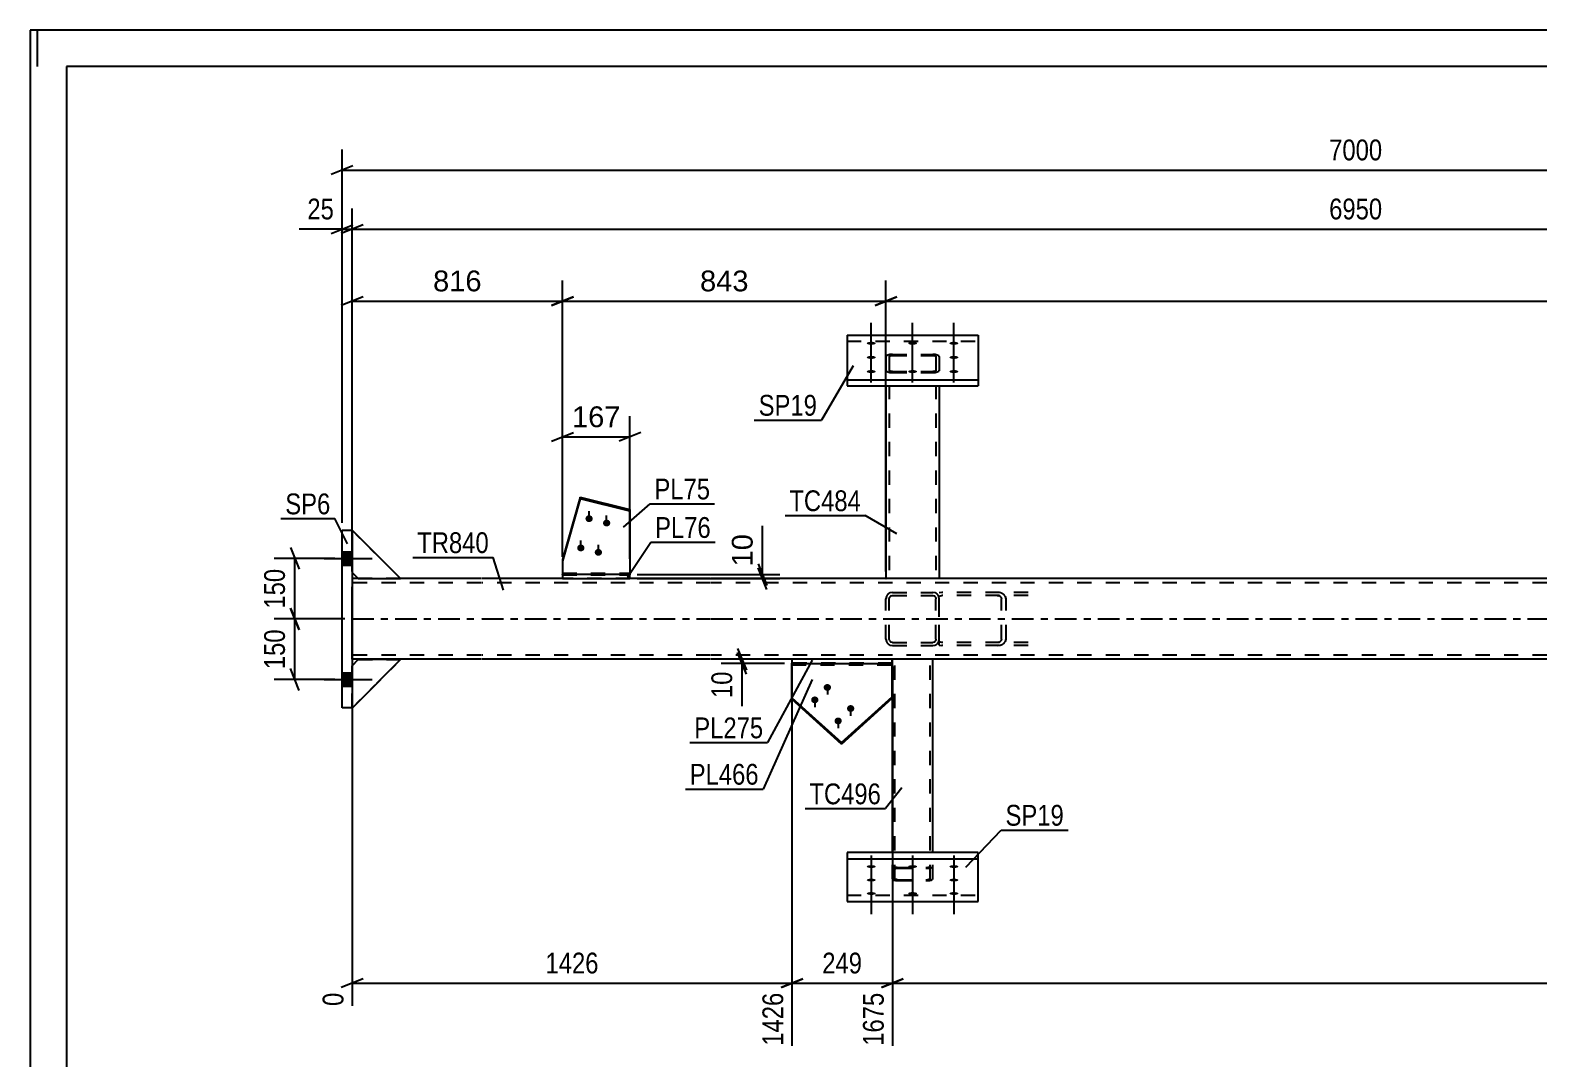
# Model space of a CAD drawing. Header units: millimetres. Extents: x 0 to 841, y 0 to 594.
# Drawn here: x 0 to 207.9, y 452.3 to 594 of the extents above; entities that cross this region are included whole.
import ezdxf

# ---------------------------------------------------------------- set-up
doc = ezdxf.new("R2010")
doc.units = ezdxf.units.MM
doc.linetypes.add('DXK_LINE_DOT2', pattern=[3.9198, 1.9599, -1.9599])
doc.linetypes.add('DXK_LINE_DOT3', pattern=[5.9187, 2.979, -0.9799, 0.9799, -0.9799])
doc.styles.add('Arial', font='ARIAL.TTF', dxfattribs={"height": 0.2})
doc.styles.add('Arial Narrow', font='ARIALN.TTF', dxfattribs={"height": 0.2})

# ---------------------------------------------------------------- blocks, each defined once
blk = doc.blocks.new('Unknown-761545992-1132')
at = {"color": 5, "linetype": 'Continuous'}
for p, q in [((841, 594), (0, 594)), ((0, 594), (0, 0)), ((1, 589), (1, 594)), ((836, 589), (5, 589)), ((5, 589), (5, 5))]:
    blk.add_line(p, q, dxfattribs=at)
blk = doc.blocks.new('Part-761545992-4734 - 4705')
at = {"color": 7, "linetype": 'DXK_LINE_DOT2'}
for p, q in [((125.6, 516.57), (125.24, 516.52)), ((125.24, 509.29), (125.24, 516.52)), ((125.24, 516.03), (125.37, 516.09)), ((125.37, 516.09), (125.6, 516.13)), ((137.48, 516.57), (125.6, 516.57)), ((137.48, 516.13), (125.6, 516.13)), ((133.69, 516.5), (133.23, 516.57)), ((133.23, 516.13), (133.46, 516.09)), ((133.79, 515.85), (133.84, 515.68)), ((133.84, 510.13), (133.84, 515.68)), ((134.45, 515.68), (134.36, 516.02)), ((134.45, 510.13), (134.45, 515.68)), ((125.37, 509.71), (125.24, 509.77)), ((125.24, 509.29), (125.6, 509.24)), ((125.6, 509.68), (125.37, 509.71)), ((137.48, 509.68), (125.6, 509.68)), ((133.46, 509.71), (133.23, 509.68)), ((133.23, 509.24), (133.69, 509.3)), ((133.84, 510.13), (133.79, 509.96)), ((134.36, 509.78), (134.45, 510.13)), ((137.48, 509.24), (125.6, 509.24))]:
    blk.add_line(p, q, dxfattribs=at)
for centre, radius, start, end in [((133.32, 515.55), 0.557, 32.4104, 75.4453), ((133.41, 515.42), 1.11, 32.4104, 75.4453), ((133.32, 510.25), 0.557, 284.5547, 327.5896), ((133.41, 510.38), 1.11, 284.5547, 327.5896)]:
    blk.add_arc(centre, radius, start, end, dxfattribs=at)
blk = doc.blocks.new('Part-761545992-4778 - 4705')
at = {"color": 7, "linetype": 'DXK_LINE_DOT2'}
for p, q in [((44.36, 506.47), (45.19, 507.3)), ((51.02, 507.3), (44.36, 500.64)), ((45.19, 507.3), (51.02, 507.3)), ((44.36, 500.64), (44.36, 506.47))]:
    blk.add_line(p, q, dxfattribs=at)
blk = doc.blocks.new('Part-761545992-4720 - 4705')
at = {"color": 2, "linetype": 'Continuous'}
for p, q in [((42.97, 525.13), (44.36, 525.13)), ((42.97, 500.68), (42.97, 525.13)), ((44.36, 525.13), (44.36, 500.68)), ((44.36, 500.68), (42.97, 500.68))]:
    blk.add_line(p, q, dxfattribs=at)
blk = doc.blocks.new('Part-761545992-4735 - 4705')
at = {"color": 7, "linetype": 'DXK_LINE_DOT2'}
for p, q in [((117.98, 516.02), (117.91, 515.68)), ((117.91, 510.13), (117.91, 515.68)), ((118.36, 515.68), (118.39, 515.85)), ((118.36, 510.13), (118.36, 515.68)), ((118.8, 516.57), (118.46, 516.5)), ((118.63, 516.09), (118.8, 516.13)), ((118.8, 516.57), (124.36, 516.57)), ((118.8, 516.13), (124.36, 516.13)), ((124.7, 516.5), (124.36, 516.57)), ((124.36, 516.13), (124.53, 516.09)), ((124.77, 515.85), (124.8, 515.68)), ((124.8, 510.13), (124.8, 515.68)), ((125.24, 515.68), (125.18, 516.02)), ((125.24, 510.13), (125.24, 515.68)), ((117.91, 510.13), (117.98, 509.78)), ((118.39, 509.96), (118.36, 510.13)), ((118.46, 509.3), (118.8, 509.24)), ((118.8, 509.68), (118.63, 509.71)), ((118.8, 509.68), (124.36, 509.68)), ((124.53, 509.71), (124.36, 509.68)), ((124.36, 509.24), (124.7, 509.3)), ((124.8, 510.13), (124.77, 509.96)), ((125.18, 509.78), (125.24, 510.13)), ((118.8, 509.24), (124.36, 509.24))]:
    blk.add_line(p, q, dxfattribs=at)
at = {"color": 7, "linetype": 'DXK_LINE_DOT3'}
blk.add_line((121.58, 512.9), (121.58, 512.9), dxfattribs=at)
at = {"color": 7, "linetype": 'DXK_LINE_DOT2'}
for centre, radius, start, end in [((118.8, 515.68), 0.889, 112.5, 157.5), ((118.8, 515.68), 0.444, 112.5, 157.5), ((124.36, 515.68), 0.444, 22.5, 67.5), ((124.36, 515.68), 0.889, 22.5, 67.5), ((118.8, 510.13), 0.889, 202.5, 247.5), ((118.8, 510.13), 0.444, 202.5, 247.5), ((124.36, 510.13), 0.444, 292.5, 337.5), ((124.36, 510.13), 0.889, 292.5, 337.5)]:
    blk.add_arc(centre, radius, start, end, dxfattribs=at)
blk = doc.blocks.new('Part-761545992-4741 - 4705')
at = {"color": 2, "linetype": 'Continuous'}
for p, q in [((118.8, 480.72), (118.8, 507.35)), ((123.69, 507.35), (118.8, 507.35)), ((124.35, 507.35), (123.69, 507.35)), ((124.35, 480.72), (124.35, 507.35))]:
    blk.add_line(p, q, dxfattribs=at)
at = {"color": 7, "linetype": 'DXK_LINE_DOT2'}
for p, q in [((119.13, 477.1), (119.13, 507.35)), ((124, 507.35), (123.82, 507.35)), ((124.02, 507.35), (124, 507.35)), ((124.02, 477.1), (124.02, 507.35)), ((118.8, 477.1), (118.8, 480.72)), ((124.35, 477.1), (124.35, 480.72)), ((118.85, 478.55), (118.8, 478.47)), ((118.99, 478.62), (118.85, 478.55)), ((119.21, 478.67), (118.99, 478.62)), ((119.13, 478.47), (119.16, 478.51)), ((119.16, 478.51), (119.23, 478.55)), ((119.47, 478.69), (119.21, 478.67)), ((119.23, 478.55), (119.34, 478.57)), ((119.34, 478.57), (119.47, 478.58)), ((119.47, 478.69), (123.69, 478.69)), ((119.47, 478.58), (123.69, 478.58)), ((123.94, 478.67), (123.69, 478.69)), ((123.69, 478.58), (123.82, 478.57)), ((123.82, 478.57), (123.92, 478.55)), ((123.92, 478.55), (124, 478.51)), ((124.16, 478.62), (123.94, 478.67)), ((124, 478.51), (124.02, 478.47)), ((124.3, 478.55), (124.16, 478.62)), ((124.35, 478.47), (124.3, 478.55)), ((118.8, 477.1), (118.85, 477.01)), ((118.85, 477.01), (118.99, 476.94)), ((118.99, 476.94), (119.21, 476.9)), ((119.16, 477.05), (119.13, 477.1)), ((119.23, 477.02), (119.16, 477.05)), ((119.21, 476.9), (119.47, 476.88)), ((119.34, 477), (119.23, 477.02)), ((119.47, 476.99), (119.34, 477)), ((119.47, 476.99), (123.69, 476.99)), ((119.47, 476.88), (123.69, 476.88)), ((123.82, 477), (123.69, 476.99)), ((123.69, 476.88), (123.94, 476.9)), ((123.92, 477.02), (123.82, 477)), ((124, 477.05), (123.92, 477.02)), ((123.94, 476.9), (124.16, 476.94)), ((124.02, 477.1), (124, 477.05)), ((124.16, 476.94), (124.3, 477.01)), ((124.3, 477.01), (124.35, 477.1))]:
    blk.add_line(p, q, dxfattribs=at)
blk = doc.blocks.new('Part-761545992-4809 - 4705')
at = {"color": 2, "linetype": 'Continuous'}
for p, q in [((75.77, 529.69), (73.34, 521.11)), ((75.77, 529.46), (73.34, 520.88)), ((75.77, 529.46), (75.77, 529.69)), ((75.77, 529.69), (82.63, 527.97)), ((82.63, 527.74), (75.77, 529.46)), ((82.63, 527.97), (82.63, 519.01)), ((73.34, 521.11), (73.34, 519.01))]:
    blk.add_line(p, q, dxfattribs=at)
at = {"color": 7, "linetype": 'DXK_LINE_DOT2'}
for p, q in [((73.34, 519.21), (82.63, 519.21)), ((73.34, 519.01), (73.34, 518.99)), ((73.34, 518.99), (73.34, 519.01)), ((73.34, 518.99), (82.63, 518.99)), ((82.63, 518.99), (82.63, 519.01)), ((82.63, 519.01), (82.63, 518.99))]:
    blk.add_line(p, q, dxfattribs=at)
blk = doc.blocks.new('Part-761545992-4810 - 4705')
at = {"color": 2, "linetype": 'Continuous'}
for p, q in [((73.34, 519.01), (73.34, 518.46)), ((82.63, 519.01), (73.34, 519.01)), ((73.34, 518.46), (82.63, 518.46)), ((82.63, 518.46), (82.63, 519.01))]:
    blk.add_line(p, q, dxfattribs=at)
blk = doc.blocks.new('Bolt-761545992-4746 - 4705')
at = {"linetype": 'Continuous'}
for points in [[(115.88, 550.67), (115.76, 550.67), (115.63, 550.68), (115.52, 550.71), (115.43, 550.73), (115.35, 550.77), (115.3, 550.81), (115.27, 550.85), (115.27, 550.9), (115.3, 550.94), (115.35, 550.98), (115.43, 551.01), (115.52, 551.04), (115.63, 551.07), (115.76, 551.08), (115.88, 551.08), (116.01, 551.08), (116.13, 551.07), (116.24, 551.04), (116.34, 551.01), (116.41, 550.98), (116.46, 550.94), (116.49, 550.9), (116.49, 550.85), (116.46, 550.81), (116.41, 550.77), (116.34, 550.73), (116.24, 550.71), (116.13, 550.68), (116.01, 550.67)], [(121.58, 550.67), (121.45, 550.67), (121.33, 550.68), (121.22, 550.71), (121.12, 550.73), (121.05, 550.77), (121, 550.81), (120.97, 550.85), (120.97, 550.9), (121, 550.94), (121.05, 550.98), (121.12, 551.01), (121.22, 551.04), (121.33, 551.07), (121.45, 551.08), (121.58, 551.08), (121.7, 551.08), (121.83, 551.07), (121.94, 551.04), (122.03, 551.01), (122.11, 550.98), (122.16, 550.94), (122.18, 550.9), (122.18, 550.85), (122.16, 550.81), (122.11, 550.77), (122.03, 550.73), (121.94, 550.71), (121.83, 550.68), (121.7, 550.67)], [(127.27, 550.67), (127.14, 550.67), (127.02, 550.68), (126.91, 550.71), (126.82, 550.73), (126.74, 550.77), (126.69, 550.81), (126.66, 550.85), (126.66, 550.9), (126.69, 550.94), (126.74, 550.98), (126.82, 551.01), (126.91, 551.04), (127.02, 551.07), (127.14, 551.08), (127.27, 551.08), (127.4, 551.08), (127.52, 551.07), (127.63, 551.04), (127.73, 551.01), (127.8, 550.98), (127.85, 550.94), (127.88, 550.9), (127.88, 550.85), (127.85, 550.81), (127.8, 550.77), (127.73, 550.73), (127.63, 550.71), (127.52, 550.68), (127.4, 550.67)], [(115.88, 548.72), (115.76, 548.72), (115.63, 548.74), (115.52, 548.76), (115.43, 548.79), (115.35, 548.82), (115.3, 548.86), (115.27, 548.91), (115.27, 548.95), (115.3, 548.99), (115.35, 549.03), (115.43, 549.07), (115.52, 549.1), (115.63, 549.12), (115.76, 549.13), (115.88, 549.14), (116.01, 549.13), (116.13, 549.12), (116.24, 549.1), (116.34, 549.07), (116.41, 549.03), (116.46, 548.99), (116.49, 548.95), (116.49, 548.91), (116.46, 548.86), (116.41, 548.82), (116.34, 548.79), (116.24, 548.76), (116.13, 548.74), (116.01, 548.72)], [(127.27, 548.72), (127.14, 548.72), (127.02, 548.74), (126.91, 548.76), (126.82, 548.79), (126.74, 548.82), (126.69, 548.86), (126.66, 548.91), (126.66, 548.95), (126.69, 548.99), (126.74, 549.03), (126.82, 549.07), (126.91, 549.1), (127.02, 549.12), (127.14, 549.13), (127.27, 549.14), (127.4, 549.13), (127.52, 549.12), (127.63, 549.1), (127.73, 549.07), (127.8, 549.03), (127.85, 548.99), (127.88, 548.95), (127.88, 548.91), (127.85, 548.86), (127.8, 548.82), (127.73, 548.79), (127.63, 548.76), (127.52, 548.74), (127.4, 548.72)], [(115.88, 546.77), (115.76, 546.77), (115.63, 546.79), (115.52, 546.81), (115.43, 546.84), (115.35, 546.87), (115.3, 546.91), (115.27, 546.96), (115.27, 547), (115.3, 547.04), (115.35, 547.08), (115.43, 547.12), (115.52, 547.15), (115.63, 547.17), (115.76, 547.18), (115.88, 547.19), (116.01, 547.18), (116.13, 547.17), (116.24, 547.15), (116.34, 547.12), (116.41, 547.08), (116.46, 547.04), (116.49, 547), (116.49, 546.96), (116.46, 546.91), (116.41, 546.87), (116.34, 546.84), (116.24, 546.81), (116.13, 546.79), (116.01, 546.77)], [(121.58, 546.77), (121.45, 546.77), (121.33, 546.79), (121.22, 546.81), (121.12, 546.84), (121.05, 546.87), (121, 546.91), (120.97, 546.96), (120.97, 547), (121, 547.04), (121.05, 547.08), (121.12, 547.12), (121.22, 547.15), (121.33, 547.17), (121.45, 547.18), (121.58, 547.19), (121.7, 547.18), (121.83, 547.17), (121.94, 547.15), (122.03, 547.12), (122.11, 547.08), (122.16, 547.04), (122.18, 547), (122.18, 546.96), (122.16, 546.91), (122.11, 546.87), (122.03, 546.84), (121.94, 546.81), (121.83, 546.79), (121.7, 546.77)], [(127.27, 546.77), (127.14, 546.77), (127.02, 546.79), (126.91, 546.81), (126.82, 546.84), (126.74, 546.87), (126.69, 546.91), (126.66, 546.96), (126.66, 547), (126.69, 547.04), (126.74, 547.08), (126.82, 547.12), (126.91, 547.15), (127.02, 547.17), (127.14, 547.18), (127.27, 547.19), (127.4, 547.18), (127.52, 547.17), (127.63, 547.15), (127.73, 547.12), (127.8, 547.08), (127.85, 547.04), (127.88, 547), (127.88, 546.96), (127.85, 546.91), (127.8, 546.87), (127.73, 546.84), (127.63, 546.81), (127.52, 546.79), (127.4, 546.77)]]:
    blk.add_hatch(color=1, dxfattribs=at).paths.add_polyline_path(points)
at = {"color": 1, "linetype": 'Continuous'}
for p, q in [((115.88, 549.36), (115.88, 553.69)), ((121.58, 549.36), (121.58, 553.69)), ((127.27, 549.36), (127.27, 553.69)), ((115.88, 547.41), (115.88, 551.75)), ((127.27, 547.41), (127.27, 551.75)), ((115.88, 545.47), (115.88, 549.8)), ((121.58, 545.47), (121.58, 549.8)), ((127.27, 545.47), (127.27, 549.8))]:
    blk.add_line(p, q, dxfattribs=at)
blk = doc.blocks.new('Part-761545992-4813 - 4705')
at = {"color": 2, "linetype": 'Continuous'}
for p, q in [((104.95, 507.35), (104.95, 506.79)), ((118.78, 507.35), (104.95, 507.35)), ((118.78, 506.79), (118.78, 507.35)), ((104.95, 506.79), (118.78, 506.79))]:
    blk.add_line(p, q, dxfattribs=at)
blk = doc.blocks.new('Bolt-761545992-4749 - 4705')
at = {"linetype": 'Continuous'}
for points in [[(115.88, 479), (116.01, 478.99), (116.13, 478.98), (116.24, 478.96), (116.34, 478.93), (116.41, 478.9), (116.46, 478.86), (116.49, 478.82), (116.49, 478.78), (116.46, 478.74), (116.41, 478.7), (116.34, 478.66), (116.24, 478.64), (116.13, 478.62), (116.01, 478.6), (115.88, 478.6), (115.76, 478.6), (115.63, 478.62), (115.52, 478.64), (115.43, 478.66), (115.35, 478.7), (115.3, 478.74), (115.27, 478.78), (115.27, 478.82), (115.3, 478.86), (115.35, 478.9), (115.43, 478.93), (115.52, 478.96), (115.63, 478.98), (115.76, 478.99)], [(121.58, 479), (121.7, 478.99), (121.83, 478.98), (121.94, 478.96), (122.03, 478.93), (122.11, 478.9), (122.16, 478.86), (122.18, 478.82), (122.18, 478.78), (122.16, 478.74), (122.11, 478.7), (122.03, 478.66), (121.94, 478.64), (121.83, 478.62), (121.7, 478.6), (121.58, 478.6), (121.45, 478.6), (121.33, 478.62), (121.22, 478.64), (121.12, 478.66), (121.05, 478.7), (121, 478.74), (120.97, 478.78), (120.97, 478.82), (121, 478.86), (121.05, 478.9), (121.12, 478.93), (121.22, 478.96), (121.33, 478.98), (121.45, 478.99)], [(127.27, 479), (127.4, 478.99), (127.52, 478.98), (127.63, 478.96), (127.73, 478.93), (127.8, 478.9), (127.85, 478.86), (127.88, 478.82), (127.88, 478.78), (127.85, 478.74), (127.8, 478.7), (127.73, 478.66), (127.63, 478.64), (127.52, 478.62), (127.4, 478.6), (127.27, 478.6), (127.14, 478.6), (127.02, 478.62), (126.91, 478.64), (126.82, 478.66), (126.74, 478.7), (126.69, 478.74), (126.66, 478.78), (126.66, 478.82), (126.69, 478.86), (126.74, 478.9), (126.82, 478.93), (126.91, 478.96), (127.02, 478.98), (127.14, 478.99)], [(115.88, 477.14), (116.01, 477.14), (116.13, 477.12), (116.24, 477.1), (116.34, 477.08), (116.41, 477.04), (116.46, 477), (116.49, 476.96), (116.49, 476.92), (116.46, 476.88), (116.41, 476.84), (116.34, 476.81), (116.24, 476.78), (116.13, 476.76), (116.01, 476.75), (115.88, 476.74), (115.76, 476.75), (115.63, 476.76), (115.52, 476.78), (115.43, 476.81), (115.35, 476.84), (115.3, 476.88), (115.27, 476.92), (115.27, 476.96), (115.3, 477), (115.35, 477.04), (115.43, 477.08), (115.52, 477.1), (115.63, 477.12), (115.76, 477.14)], [(127.27, 477.14), (127.4, 477.14), (127.52, 477.12), (127.63, 477.1), (127.73, 477.08), (127.8, 477.04), (127.85, 477), (127.88, 476.96), (127.88, 476.92), (127.85, 476.88), (127.8, 476.84), (127.73, 476.81), (127.63, 476.78), (127.52, 476.76), (127.4, 476.75), (127.27, 476.74), (127.14, 476.75), (127.02, 476.76), (126.91, 476.78), (126.82, 476.81), (126.74, 476.84), (126.69, 476.88), (126.66, 476.92), (126.66, 476.96), (126.69, 477), (126.74, 477.04), (126.82, 477.08), (126.91, 477.1), (127.02, 477.12), (127.14, 477.14)], [(115.88, 475.29), (116.01, 475.28), (116.13, 475.27), (116.24, 475.25), (116.34, 475.22), (116.41, 475.19), (116.46, 475.15), (116.49, 475.11), (116.49, 475.07), (116.46, 475.03), (116.41, 474.99), (116.34, 474.96), (116.24, 474.93), (116.13, 474.91), (116.01, 474.89), (115.88, 474.89), (115.76, 474.89), (115.63, 474.91), (115.52, 474.93), (115.43, 474.96), (115.35, 474.99), (115.3, 475.03), (115.27, 475.07), (115.27, 475.11), (115.3, 475.15), (115.35, 475.19), (115.43, 475.22), (115.52, 475.25), (115.63, 475.27), (115.76, 475.28)], [(121.58, 475.29), (121.7, 475.28), (121.83, 475.27), (121.94, 475.25), (122.03, 475.22), (122.11, 475.19), (122.16, 475.15), (122.18, 475.11), (122.18, 475.07), (122.16, 475.03), (122.11, 474.99), (122.03, 474.96), (121.94, 474.93), (121.83, 474.91), (121.7, 474.89), (121.58, 474.89), (121.45, 474.89), (121.33, 474.91), (121.22, 474.93), (121.12, 474.96), (121.05, 474.99), (121, 475.03), (120.97, 475.07), (120.97, 475.11), (121, 475.15), (121.05, 475.19), (121.12, 475.22), (121.22, 475.25), (121.33, 475.27), (121.45, 475.28)], [(127.27, 475.29), (127.4, 475.28), (127.52, 475.27), (127.63, 475.25), (127.73, 475.22), (127.8, 475.19), (127.85, 475.15), (127.88, 475.11), (127.88, 475.07), (127.85, 475.03), (127.8, 474.99), (127.73, 474.96), (127.63, 474.93), (127.52, 474.91), (127.4, 474.89), (127.27, 474.89), (127.14, 474.89), (127.02, 474.91), (126.91, 474.93), (126.82, 474.96), (126.74, 474.99), (126.69, 475.03), (126.66, 475.07), (126.66, 475.11), (126.69, 475.15), (126.74, 475.19), (126.82, 475.22), (126.91, 475.25), (127.02, 475.27), (127.14, 475.28)]]:
    blk.add_hatch(color=1, dxfattribs=at).paths.add_polyline_path(points)
at = {"color": 1, "linetype": 'Continuous'}
for p, q in [((115.88, 480.32), (115.88, 475.96)), ((121.58, 480.32), (121.58, 475.96)), ((127.27, 480.32), (127.27, 475.96)), ((115.88, 478.47), (115.88, 474.11)), ((127.27, 478.47), (127.27, 474.11)), ((115.88, 476.61), (115.88, 472.25)), ((121.58, 476.61), (121.58, 472.25)), ((127.27, 476.61), (127.27, 472.25))]:
    blk.add_line(p, q, dxfattribs=at)
blk = doc.blocks.new('Bolt-761545992-4750 - 4705')
at = {"linetype": 'Continuous'}
for points in [[(44.36, 520.32), (44.36, 522.15), (42.97, 522.15), (42.97, 520.32)], [(44.36, 520.32), (44.36, 522.15), (42.97, 522.15), (42.97, 520.32)], [(44.36, 503.65), (44.36, 505.49), (42.97, 505.49), (42.97, 503.65)], [(44.36, 503.65), (44.36, 505.49), (42.97, 505.49), (42.97, 503.65)]]:
    blk.add_hatch(color=1, dxfattribs=at).paths.add_polyline_path(points)
at = {"color": 1, "linetype": 'Continuous'}
for p, q in [((42.97, 522.15), (44.36, 522.15)), ((42.97, 522.15), (44.36, 522.15)), ((40.52, 521.24), (47.13, 521.24)), ((40.52, 521.24), (47.13, 521.24)), ((42.97, 520.32), (44.36, 520.32)), ((42.97, 520.32), (44.36, 520.32)), ((42.97, 505.49), (44.36, 505.49)), ((42.97, 505.49), (44.36, 505.49)), ((40.52, 504.57), (47.13, 504.57)), ((40.52, 504.57), (47.13, 504.57)), ((42.97, 503.65), (44.36, 503.65)), ((42.97, 503.65), (44.36, 503.65))]:
    blk.add_line(p, q, dxfattribs=at)
blk = doc.blocks.new('Part-761545992-4816 - 4705')
at = {"color": 7, "linetype": 'DXK_LINE_DOT2'}
for p, q in [((118.78, 506.82), (104.95, 506.82)), ((104.95, 506.82), (104.95, 506.79)), ((104.95, 506.79), (104.95, 506.82)), ((104.95, 506.6), (118.78, 506.6)), ((118.78, 506.82), (118.78, 506.79)), ((118.78, 506.79), (118.78, 506.82))]:
    blk.add_line(p, q, dxfattribs=at)
at = {"color": 2, "linetype": 'Continuous'}
for p, q in [((104.95, 501.85), (104.95, 506.79)), ((118.78, 501.99), (118.78, 506.79)), ((104.95, 502.06), (111.78, 495.9)), ((111.78, 495.68), (104.95, 501.85)), ((111.78, 495.9), (118.78, 502.2)), ((111.78, 495.68), (118.78, 501.99)), ((111.78, 495.9), (111.78, 495.68))]:
    blk.add_line(p, q, dxfattribs=at)
blk = doc.blocks.new('Part-761545992-4759 - 4705')
at = {"color": 2, "linetype": 'Continuous'}
for p, q in [((45.19, 518.46), (44.36, 518.46)), ((62.13, 518.46), (51.02, 518.46)), ((73.34, 518.46), (62.23, 518.46)), ((93.74, 518.46), (82.63, 518.46)), ((117.92, 518.46), (93.84, 518.46)), ((303.02, 518.46), (125.23, 518.46)), ((44.36, 508.46), (44.36, 517.35)), ((62.13, 507.35), (44.36, 507.35)), ((93.74, 507.35), (62.23, 507.35)), ((104.95, 507.35), (93.84, 507.35)), ((118.8, 507.35), (118.78, 507.35)), ((303.02, 507.35), (124.35, 507.35))]:
    blk.add_line(p, q, dxfattribs=at)
at = {"color": 7, "linetype": 'DXK_LINE_DOT2'}
for p, q in [((44.36, 518.46), (44.36, 517.35)), ((44.36, 518.46), (44.36, 518.13)), ((62.13, 517.9), (44.36, 517.9)), ((51.02, 518.46), (45.19, 518.46)), ((93.74, 517.9), (62.23, 517.9)), ((82.63, 518.46), (73.34, 518.46)), ((303.02, 517.9), (93.84, 517.9)), ((125.23, 518.46), (117.92, 518.46)), ((44.36, 507.35), (44.36, 508.46)), ((62.13, 507.9), (44.36, 507.9)), ((93.74, 507.9), (62.23, 507.9)), ((303.02, 507.9), (93.84, 507.9)), ((124.35, 507.35), (104.95, 507.35))]:
    blk.add_line(p, q, dxfattribs=at)
at = {"color": 7, "linetype": 'DXK_LINE_DOT3'}
for p, q in [((44.36, 512.9), (62.13, 512.9)), ((62.23, 512.9), (93.74, 512.9)), ((93.84, 512.9), (303.02, 512.9))]:
    blk.add_line(p, q, dxfattribs=at)
blk = doc.blocks.new('Part-761545992-4763 - 4705')
at = {"color": 7, "linetype": 'DXK_LINE_DOT2'}
for p, q in [((51.02, 518.46), (44.36, 525.13)), ((44.36, 525.13), (44.36, 519.29)), ((44.36, 519.29), (45.19, 518.46)), ((45.19, 518.46), (51.02, 518.46))]:
    blk.add_line(p, q, dxfattribs=at)
blk = doc.blocks.new('Part-761545992-4766 - 4705')
at = {"color": 2, "linetype": 'Continuous'}
for p, q in [((51.02, 518.46), (44.36, 525.13)), ((44.36, 519.29), (45.19, 518.46)), ((45.19, 518.46), (51.02, 518.46))]:
    blk.add_line(p, q, dxfattribs=at)
at = {"color": 7, "linetype": 'DXK_LINE_DOT2'}
blk.add_line((44.36, 525.13), (44.36, 519.29), dxfattribs=at)
blk = doc.blocks.new('Part-761545992-4769 - 4705')
at = {"color": 7, "linetype": 'DXK_LINE_DOT2'}
for p, q in [((51.02, 518.46), (44.36, 525.13)), ((44.36, 525.13), (44.36, 519.29)), ((44.36, 519.29), (45.19, 518.46)), ((45.19, 518.46), (51.02, 518.46))]:
    blk.add_line(p, q, dxfattribs=at)
blk = doc.blocks.new('Part-761545992-4772 - 4705')
at = {"color": 7, "linetype": 'DXK_LINE_DOT2'}
for p, q in [((44.36, 506.47), (45.19, 507.3)), ((51.02, 507.3), (44.36, 500.64)), ((45.19, 507.3), (51.02, 507.3)), ((44.36, 500.64), (44.36, 506.47))]:
    blk.add_line(p, q, dxfattribs=at)
blk = doc.blocks.new('Part-761545992-4775 - 4705')
at = {"color": 2, "linetype": 'Continuous'}
for p, q in [((44.36, 506.47), (45.19, 507.3)), ((51.02, 507.3), (44.36, 500.64)), ((51.02, 507.3), (45.19, 507.3)), ((44.36, 500.64), (44.36, 500.68))]:
    blk.add_line(p, q, dxfattribs=at)
at = {"color": 7, "linetype": 'DXK_LINE_DOT2'}
blk.add_line((44.36, 500.68), (44.36, 506.47), dxfattribs=at)
blk = doc.blocks.new('Part-761545992-4785 - 4705')
at = {"color": 2, "linetype": 'Continuous'}
for p, q in [((112.55, 552.01), (130.6, 552.01)), ((112.55, 552.01), (112.55, 545)), ((130.6, 552.01), (130.6, 545)), ((112.55, 545.84), (130.6, 545.84)), ((112.55, 545), (130.6, 545))]:
    blk.add_line(p, q, dxfattribs=at)
at = {"color": 7, "linetype": 'DXK_LINE_DOT2'}
blk.add_line((112.55, 551.18), (130.6, 551.18), dxfattribs=at)
blk = doc.blocks.new('Part-761545992-4788 - 4705')
at = {"color": 2, "linetype": 'Continuous'}
for p, q in [((130.6, 480.72), (112.55, 480.72)), ((112.55, 480.72), (112.55, 474)), ((130.6, 474), (130.6, 480.72)), ((112.55, 479.88), (130.6, 479.88)), ((112.55, 474), (130.6, 474))]:
    blk.add_line(p, q, dxfattribs=at)
at = {"color": 7, "linetype": 'DXK_LINE_DOT2'}
blk.add_line((112.55, 474.84), (130.6, 474.84), dxfattribs=at)
blk = doc.blocks.new('Part-761545992-4794 - 4705')
at = {"color": 7, "linetype": 'DXK_LINE_DOT2'}
for p, q in [((117.98, 549.16), (117.91, 549.04)), ((117.91, 549.04), (117.91, 545)), ((118.17, 549.26), (117.98, 549.16)), ((118.46, 549.32), (118.17, 549.26)), ((118.35, 549.04), (118.39, 549.1)), ((118.35, 549.04), (118.35, 518.46)), ((118.39, 549.1), (118.48, 549.15)), ((118.8, 549.35), (118.46, 549.32)), ((118.48, 549.15), (118.63, 549.18)), ((118.63, 549.18), (118.8, 549.19)), ((118.8, 549.35), (124.35, 549.35)), ((118.8, 549.19), (124.35, 549.19)), ((124.69, 549.32), (124.35, 549.35)), ((124.35, 549.19), (124.52, 549.18)), ((124.52, 549.18), (124.67, 549.15)), ((124.67, 549.15), (124.76, 549.1)), ((124.98, 549.26), (124.69, 549.32)), ((124.76, 549.1), (124.8, 549.04)), ((124.8, 549.04), (124.8, 518.46)), ((125.18, 549.16), (124.98, 549.26)), ((125.24, 549.04), (125.18, 549.16)), ((125.24, 549.04), (125.24, 545)), ((117.91, 547.14), (117.98, 547.03)), ((117.98, 547.03), (118.17, 546.93)), ((118.17, 546.93), (118.46, 546.86)), ((118.39, 547.08), (118.35, 547.14)), ((118.48, 547.03), (118.39, 547.08)), ((118.46, 546.86), (118.8, 546.84)), ((118.63, 547), (118.48, 547.03)), ((118.8, 546.99), (118.63, 547)), ((118.8, 546.99), (124.35, 546.99)), ((118.8, 546.84), (124.35, 546.84)), ((124.52, 547), (124.35, 546.99)), ((124.35, 546.84), (124.69, 546.86)), ((124.67, 547.03), (124.52, 547)), ((124.76, 547.08), (124.67, 547.03)), ((124.69, 546.86), (124.98, 546.93)), ((124.8, 547.14), (124.76, 547.08)), ((124.98, 546.93), (125.18, 547.03)), ((125.18, 547.03), (125.24, 547.14)), ((117.92, 518.46), (117.91, 518.46)), ((117.91, 518.46), (117.92, 518.46)), ((124.76, 518.46), (124.8, 518.46)), ((125.24, 518.46), (125.23, 518.46)), ((125.23, 518.46), (125.24, 518.46))]:
    blk.add_line(p, q, dxfattribs=at)
at = {"color": 2, "linetype": 'Continuous'}
for p, q in [((117.91, 545), (117.91, 518.46)), ((125.24, 545), (125.24, 518.46)), ((125.18, 518.46), (117.92, 518.46)), ((125.23, 518.46), (125.18, 518.46))]:
    blk.add_line(p, q, dxfattribs=at)
blk = doc.blocks.new('Bolt-761545992-4811 - 4705')
at = {"linetype": 'Continuous'}
for points in [[(77.01, 527.19), (77.11, 527.18), (77.21, 527.15), (77.3, 527.1), (77.38, 527.03), (77.44, 526.95), (77.48, 526.86), (77.51, 526.77), (77.51, 526.67), (77.48, 526.57), (77.44, 526.48), (77.38, 526.4), (77.3, 526.34), (77.21, 526.29), (77.11, 526.26), (77.01, 526.25), (76.9, 526.26), (76.8, 526.29), (76.71, 526.34), (76.64, 526.4), (76.58, 526.48), (76.53, 526.57), (76.51, 526.67), (76.51, 526.77), (76.53, 526.86), (76.58, 526.95), (76.64, 527.03), (76.71, 527.1), (76.8, 527.15), (76.9, 527.18)], [(79.42, 526.58), (79.53, 526.57), (79.63, 526.54), (79.72, 526.5), (79.8, 526.43), (79.86, 526.35), (79.9, 526.26), (79.92, 526.16), (79.92, 526.07), (79.9, 525.97), (79.86, 525.88), (79.8, 525.8), (79.72, 525.73), (79.63, 525.69), (79.53, 525.66), (79.42, 525.65), (79.32, 525.66), (79.22, 525.69), (79.13, 525.73), (79.05, 525.8), (78.99, 525.88), (78.95, 525.97), (78.93, 526.07), (78.93, 526.16), (78.95, 526.26), (78.99, 526.35), (79.05, 526.43), (79.13, 526.5), (79.22, 526.54), (79.32, 526.57)], [(75.87, 523.15), (75.97, 523.14), (76.07, 523.11), (76.16, 523.06), (76.24, 523), (76.3, 522.92), (76.34, 522.83), (76.36, 522.73), (76.36, 522.63), (76.34, 522.54), (76.3, 522.45), (76.24, 522.37), (76.16, 522.3), (76.07, 522.25), (75.97, 522.22), (75.87, 522.21), (75.76, 522.22), (75.66, 522.25), (75.57, 522.3), (75.49, 522.37), (75.43, 522.45), (75.39, 522.54), (75.37, 522.63), (75.37, 522.73), (75.39, 522.83), (75.43, 522.92), (75.49, 523), (75.57, 523.06), (75.66, 523.11), (75.76, 523.14)], [(78.28, 522.55), (78.39, 522.54), (78.49, 522.51), (78.58, 522.46), (78.65, 522.39), (78.72, 522.31), (78.76, 522.22), (78.78, 522.13), (78.78, 522.03), (78.76, 521.93), (78.72, 521.84), (78.65, 521.76), (78.58, 521.7), (78.49, 521.65), (78.39, 521.62), (78.28, 521.61), (78.18, 521.62), (78.08, 521.65), (77.99, 521.7), (77.91, 521.76), (77.85, 521.84), (77.81, 521.93), (77.78, 522.03), (77.78, 522.13), (77.81, 522.22), (77.85, 522.31), (77.91, 522.39), (77.99, 522.46), (78.08, 522.51), (78.18, 522.54)]]:
    blk.add_hatch(color=1, dxfattribs=at).paths.add_polyline_path(points)
at = {"color": 1, "linetype": 'Continuous'}
for p, q in [((77.01, 526.34), (77.01, 527.76)), ((79.42, 525.73), (79.42, 527.16)), ((75.87, 522.3), (75.87, 523.73)), ((78.28, 521.7), (78.28, 523.12))]:
    blk.add_line(p, q, dxfattribs=at)
blk = doc.blocks.new('Bolt-761545992-4817 - 4705')
at = {"linetype": 'Continuous'}
for points in [[(109.83, 503), (109.73, 503.01), (109.63, 503.04), (109.54, 503.09), (109.46, 503.15), (109.4, 503.23), (109.35, 503.32), (109.33, 503.42), (109.33, 503.52), (109.35, 503.62), (109.4, 503.71), (109.46, 503.79), (109.54, 503.85), (109.63, 503.9), (109.73, 503.93), (109.83, 503.94), (109.93, 503.93), (110.03, 503.9), (110.12, 503.85), (110.2, 503.79), (110.26, 503.71), (110.31, 503.62), (110.33, 503.52), (110.33, 503.42), (110.31, 503.32), (110.26, 503.23), (110.2, 503.15), (110.12, 503.09), (110.03, 503.04), (109.93, 503.01)], [(108.1, 501.29), (108, 501.3), (107.9, 501.33), (107.81, 501.38), (107.73, 501.44), (107.67, 501.52), (107.63, 501.61), (107.61, 501.71), (107.61, 501.81), (107.63, 501.91), (107.67, 502), (107.73, 502.08), (107.81, 502.14), (107.9, 502.19), (108, 502.22), (108.1, 502.23), (108.21, 502.22), (108.31, 502.19), (108.4, 502.14), (108.47, 502.08), (108.54, 502), (108.58, 501.91), (108.6, 501.81), (108.6, 501.71), (108.58, 501.61), (108.54, 501.52), (108.47, 501.44), (108.4, 501.38), (108.31, 501.33), (108.21, 501.3)], [(113.04, 500.1), (112.94, 500.11), (112.84, 500.14), (112.75, 500.19), (112.67, 500.25), (112.61, 500.33), (112.57, 500.42), (112.55, 500.52), (112.55, 500.62), (112.57, 500.71), (112.61, 500.8), (112.67, 500.88), (112.75, 500.95), (112.84, 501), (112.94, 501.03), (113.04, 501.04), (113.15, 501.03), (113.25, 501), (113.34, 500.95), (113.42, 500.88), (113.48, 500.8), (113.52, 500.71), (113.54, 500.62), (113.54, 500.52), (113.52, 500.42), (113.48, 500.33), (113.42, 500.25), (113.34, 500.19), (113.25, 500.14), (113.15, 500.11)], [(111.32, 498.39), (111.21, 498.4), (111.11, 498.43), (111.02, 498.48), (110.95, 498.54), (110.88, 498.62), (110.84, 498.71), (110.82, 498.81), (110.82, 498.91), (110.84, 499), (110.88, 499.09), (110.95, 499.17), (111.02, 499.24), (111.11, 499.29), (111.21, 499.32), (111.32, 499.33), (111.42, 499.32), (111.52, 499.29), (111.61, 499.24), (111.69, 499.17), (111.75, 499.09), (111.79, 499), (111.81, 498.91), (111.81, 498.81), (111.79, 498.71), (111.75, 498.62), (111.69, 498.54), (111.61, 498.48), (111.52, 498.43), (111.42, 498.4)]]:
    blk.add_hatch(color=1, dxfattribs=at).paths.add_polyline_path(points)
at = {"color": 1, "linetype": 'Continuous'}
for p, q in [((109.83, 503.83), (109.83, 502.48)), ((108.1, 502.12), (108.1, 500.77)), ((111.32, 499.22), (111.32, 497.86)), ((113.04, 500.93), (113.04, 499.57))]:
    blk.add_line(p, q, dxfattribs=at)
blk = doc.blocks.new('StraightDimension-761545992-8719 - 4705')
at = {"color": 7, "linetype": 'Continuous'}
for p, q in [((44.36, 526.13), (44.36, 569.44)), ((45.86, 567.19), (42.86, 565.99)), ((44.36, 566.59), (320.9, 566.59))]:
    blk.add_line(p, q, dxfattribs=at)
at = {"color": 0}
blk.add_wipeout([(186.88, 567.34), (186.88, 571.54), (178.37, 571.54), (178.37, 567.34)], dxfattribs=at)
at = {"color": 3, "style": 'Arial Narrow'}
blk.add_text('6950', height=2.863, dxfattribs=at).set_placement((178.97, 567.94))
blk = doc.blocks.new('StraightDimension-761545992-4847 - 4705')
at = {"color": 7, "linetype": 'Continuous'}
for p, q in [((35.85, 522.74), (37.05, 519.74)), ((41.97, 521.24), (33.6, 521.24)), ((36.45, 512.9), (36.45, 521.24)), ((37.05, 511.4), (35.85, 514.4)), ((43.36, 512.9), (33.6, 512.9))]:
    blk.add_line(p, q, dxfattribs=at)
at = {"color": 0}
blk.add_wipeout([(35.7, 520.41), (31.5, 520.41), (31.5, 513.73), (35.7, 513.73)], dxfattribs=at)
at = {"color": 3, "style": 'Arial Narrow'}
blk.add_text('150', height=2.863, rotation=90.0002, dxfattribs=at).set_placement((35.1, 514.33))
blk = doc.blocks.new('StraightDimension-761545992-4858 - 4705')
at = {"color": 7, "linetype": 'Continuous'}
for p, q in [((35.85, 514.4), (37.05, 511.4)), ((43.36, 512.9), (33.6, 512.9)), ((36.45, 504.57), (36.45, 512.9)), ((37.05, 503.07), (35.85, 506.07)), ((41.97, 504.57), (33.6, 504.57))]:
    blk.add_line(p, q, dxfattribs=at)
at = {"color": 0}
blk.add_wipeout([(35.7, 512.08), (31.5, 512.08), (31.5, 505.39), (35.7, 505.39)], dxfattribs=at)
at = {"color": 3, "style": 'Arial Narrow'}
blk.add_text('150', height=2.863, rotation=90.0002, dxfattribs=at).set_placement((35.1, 505.99))
blk = doc.blocks.new('StraightDimension-761545992-8720 - 4705')
at = {"color": 7, "linetype": 'Continuous'}
for p, q in [((42.97, 526.13), (42.97, 569.44)), ((44.36, 526.13), (44.36, 569.44)), ((41.47, 565.99), (44.47, 567.19)), ((45.86, 567.19), (42.86, 565.99)), ((42.97, 566.59), (44.36, 566.59))]:
    blk.add_line(p, q, dxfattribs=at)
at = {"color": 0}
blk.add_wipeout([(42.44, 567.34), (42.44, 571.54), (37.59, 571.54), (37.59, 567.34)], dxfattribs=at)
at = {"color": 7, "linetype": 'Continuous'}
blk.add_line((42.97, 566.59), (37.06, 566.59), dxfattribs=at)
blk.add_line((42.97, 566.59), (37.06, 566.59), dxfattribs=at)
at = {"color": 3, "style": 'Arial Narrow'}
blk.add_text('25', height=2.863, dxfattribs=at).set_placement((38.19, 567.94))
blk = doc.blocks.new('StraightDimension-761545992-8786 - 4705')
at = {"color": 7, "linetype": 'Continuous'}
for p, q in [((42.97, 526.13), (42.97, 577.57)), ((44.47, 575.32), (41.47, 574.12)), ((42.97, 574.72), (322.29, 574.72))]:
    blk.add_line(p, q, dxfattribs=at)
at = {"color": 0}
blk.add_wipeout([(186.88, 575.47), (186.88, 579.67), (178.37, 579.67), (178.37, 575.47)], dxfattribs=at)
at = {"color": 3, "style": 'Arial Narrow'}
blk.add_text('7000', height=2.863, dxfattribs=at).set_placement((178.97, 576.07))
blk = doc.blocks.new('StraightDimension-761545992-8797 - 4705')
at = {"color": 7, "linetype": 'Continuous'}
for p, q in [((118.8, 506.35), (118.8, 454.12)), ((320.9, 506.3), (320.9, 454.12)), ((120.3, 463.33), (117.3, 462.13)), ((118.8, 462.73), (320.9, 462.73)), ((319.4, 462.13), (322.4, 463.33))]:
    blk.add_line(p, q, dxfattribs=at)
at = {"color": 0}
blk.add_wipeout([(224.11, 463.48), (224.11, 467.68), (215.59, 467.68), (215.59, 463.48)], dxfattribs=at)
at = {"color": 0, "linetype": 'Continuous'}
blk.add_wipeout([(320.3, 462.03), (316.1, 462.03), (316.1, 453.52), (320.3, 453.52)], dxfattribs=at)
at = {"color": 3, "style": 'Arial Narrow'}
blk.add_text('5275', height=2.863, dxfattribs=at).set_placement((216.19, 464.08))
at = {"color": 3, "linetype": 'Continuous', "style": 'Arial Narrow'}
blk.add_text('6950', height=2.863, rotation=90.0002, dxfattribs=at).set_placement((319.7, 454.12))
blk = doc.blocks.new('StraightDimension-761545992-8798 - 4705')
at = {"color": 7, "linetype": 'Continuous'}
for p, q in [((104.95, 506.35), (104.95, 454.12)), ((118.8, 506.35), (118.8, 454.12)), ((106.45, 463.33), (103.45, 462.13)), ((104.95, 462.73), (118.8, 462.73)), ((117.3, 462.13), (120.3, 463.33))]:
    blk.add_line(p, q, dxfattribs=at)
at = {"color": 0}
blk.add_wipeout([(115.22, 463.48), (115.22, 467.68), (108.53, 467.68), (108.53, 463.48)], dxfattribs=at)
at = {"color": 0, "linetype": 'Continuous'}
blk.add_wipeout([(118.2, 462.03), (114, 462.03), (114, 453.52), (118.2, 453.52)], dxfattribs=at)
at = {"color": 3, "style": 'Arial Narrow'}
blk.add_text('249', height=2.863, dxfattribs=at).set_placement((109.13, 464.08))
at = {"color": 3, "linetype": 'Continuous', "style": 'Arial Narrow'}
blk.add_text('1675', height=2.863, rotation=90.0002, dxfattribs=at).set_placement((117.6, 454.12))
blk = doc.blocks.new('StraightDimension-761545992-8799 - 4705')
at = {"color": 7, "linetype": 'Continuous'}
for p, q in [((44.36, 506.3), (44.36, 459.6)), ((104.95, 506.35), (104.95, 454.12)), ((45.86, 463.33), (42.86, 462.13)), ((44.36, 462.73), (104.95, 462.73)), ((103.45, 462.13), (106.45, 463.33))]:
    blk.add_line(p, q, dxfattribs=at)
at = {"color": 0}
blk.add_wipeout([(78.91, 463.48), (78.91, 467.68), (70.4, 467.68), (70.4, 463.48)], dxfattribs=at)
at = {"color": 0, "linetype": 'Continuous'}
for points in [[(43.76, 462.03), (39.56, 462.03), (39.56, 459), (43.76, 459)], [(104.35, 462.03), (100.15, 462.03), (100.15, 453.52), (104.35, 453.52)]]:
    blk.add_wipeout(points, dxfattribs=at)
at = {"color": 3, "style": 'Arial Narrow'}
blk.add_text('1426', height=2.863, dxfattribs=at).set_placement((71, 464.08))
at = {"color": 3, "linetype": 'Continuous', "style": 'Arial Narrow'}
for s, height, p in [('0', 2.86, (43.16, 459.6)), ('1426', 2.863, (103.75, 454.12))]:
    blk.add_text(s, height=height, rotation=90.0002, dxfattribs=at).set_placement(p)
blk = doc.blocks.new('StraightDimension-761545992-25262 - 4705')
at = {"color": 7, "linetype": 'Continuous'}
for p, q in [((117.91, 519.46), (117.91, 559.53)), ((320.9, 519.46), (320.9, 559.53)), ((119.41, 557.28), (116.41, 556.08)), ((319.4, 556.08), (322.4, 557.28)), ((117.91, 556.68), (320.9, 556.68))]:
    blk.add_line(p, q, dxfattribs=at)
at = {"color": 0}
blk.add_wipeout([(224.45, 557.43), (224.45, 561.63), (214.36, 561.63), (214.36, 557.43)], dxfattribs=at)
at = {"color": 3, "style": 'Arial'}
blk.add_text('5291', height=2.865, dxfattribs=at).set_placement((214.96, 558.03))
blk = doc.blocks.new('StraightDimension-761545992-25263 - 4705')
at = {"color": 7, "linetype": 'Continuous'}
for p, q in [((73.34, 522), (73.34, 559.53)), ((117.91, 519.46), (117.91, 559.53)), ((74.84, 557.28), (71.84, 556.08)), ((116.41, 556.08), (119.41, 557.28)), ((73.34, 556.68), (117.91, 556.68))]:
    blk.add_line(p, q, dxfattribs=at)
at = {"color": 0}
blk.add_wipeout([(99.56, 557.43), (99.56, 561.63), (91.69, 561.63), (91.69, 557.43)], dxfattribs=at)
at = {"color": 3, "style": 'Arial'}
blk.add_text('843', height=2.865, dxfattribs=at).set_placement((92.29, 558.03))
blk = doc.blocks.new('StraightDimension-761545992-25264 - 4705')
at = {"color": 7, "linetype": 'Continuous'}
for p, q in [((44.36, 519.46), (44.36, 559.53)), ((73.34, 522), (73.34, 559.53)), ((45.86, 557.28), (42.86, 556.08)), ((71.84, 556.08), (74.84, 557.28)), ((44.36, 556.68), (73.34, 556.68))]:
    blk.add_line(p, q, dxfattribs=at)
at = {"color": 0}
blk.add_wipeout([(62.79, 557.43), (62.79, 561.63), (54.91, 561.63), (54.91, 557.43)], dxfattribs=at)
at = {"color": 3, "style": 'Arial'}
blk.add_text('816', height=2.865, dxfattribs=at).set_placement((55.51, 558.03))
blk = doc.blocks.new('StraightDimension-761545992-25351 - 4705')
at = {"color": 7, "linetype": 'Continuous'}
for p, q in [((73.34, 521.44), (73.34, 540.82)), ((82.63, 521.2), (82.63, 540.82)), ((71.84, 537.37), (74.84, 538.57)), ((84.13, 538.57), (81.13, 537.37)), ((73.34, 537.97), (82.63, 537.97))]:
    blk.add_line(p, q, dxfattribs=at)
at = {"color": 0}
blk.add_wipeout([(81.92, 538.72), (81.92, 542.92), (74.05, 542.92), (74.05, 538.72)], dxfattribs=at)
at = {"color": 3, "style": 'Arial'}
blk.add_text('167', height=2.865, dxfattribs=at).set_placement((74.65, 539.32))
blk = doc.blocks.new('StraightDimension-761545992-25408 - 4705')
at = {"color": 7, "linetype": 'Continuous'}
for p, q in [((100.29, 520.51), (101.49, 517.51)), ((101.49, 516.96), (100.29, 519.96)), ((83.63, 519.01), (103.29, 519.01)), ((83.63, 518.46), (103.29, 518.46)), ((100.89, 518.46), (100.89, 519.01))]:
    blk.add_line(p, q, dxfattribs=at)
at = {"color": 0}
blk.add_wipeout([(100.14, 525.19), (95.94, 525.19), (95.94, 519.54), (100.14, 519.54)], dxfattribs=at)
at = {"color": 7, "linetype": 'Continuous'}
blk.add_line((100.89, 519.01), (100.89, 525.71), dxfattribs=at)
blk.add_line((100.89, 519.01), (100.89, 525.71), dxfattribs=at)
at = {"color": 3, "style": 'Arial'}
blk.add_text('10', height=2.865, rotation=90.0002, dxfattribs=at).set_placement((99.54, 520.14))
blk = doc.blocks.new('StraightDimension-761545992-32364 - 4705')
at = {"color": 7, "linetype": 'Continuous'}
for p, q in [((103.95, 507.35), (95.22, 507.35)), ((97.47, 508.85), (98.67, 505.85)), ((98.67, 505.29), (97.47, 508.29)), ((98.07, 506.79), (98.07, 507.35)), ((103.95, 506.79), (95.22, 506.79))]:
    blk.add_line(p, q, dxfattribs=at)
at = {"color": 0}
blk.add_wipeout([(97.32, 506.27), (93.12, 506.27), (93.12, 501.41), (97.32, 501.41)], dxfattribs=at)
at = {"color": 7, "linetype": 'Continuous'}
blk.add_line((98.07, 506.79), (98.07, 500.89), dxfattribs=at)
blk.add_line((98.07, 506.79), (98.07, 500.89), dxfattribs=at)
at = {"color": 3, "style": 'Arial Narrow'}
blk.add_text('10', height=2.863, rotation=90.0002, dxfattribs=at).set_placement((96.72, 502.01))
blk = doc.blocks.new('Mark-761545992-4716 - 4705')
at = {"color": 0}
blk.add_wipeout([(41.36, 527.32), (41.36, 530.32), (35.15, 530.32), (35.15, 527.32)], dxfattribs=at)
blk.add_wipeout([(41.36, 527.32), (41.36, 530.32), (35.15, 530.32), (35.15, 527.32)], dxfattribs=at)
at = {"color": 30, "linetype": 'Continuous'}
for p in [(34.55, 526.72), (43.72, 523.23)]:
    blk.add_line(p, (41.96, 526.72), dxfattribs=at)
at = {"color": 3, "style": 'Arial Narrow'}
blk.add_text('SP6', height=2.863, dxfattribs=at).set_placement((35.15, 527.32))
blk = doc.blocks.new('Mark-761545992-4737 - 4705')
at = {"color": 0}
blk.add_wipeout([(117.23, 487.38), (117.23, 490.38), (107.36, 490.38), (107.36, 487.38)], dxfattribs=at)
blk.add_wipeout([(117.23, 487.38), (117.23, 490.38), (107.36, 490.38), (107.36, 487.38)], dxfattribs=at)
at = {"color": 30, "linetype": 'Continuous'}
for p in [(120.08, 489.64), (106.76, 486.78)]:
    blk.add_line(p, (117.83, 486.78), dxfattribs=at)
at = {"color": 3, "style": 'Arial Narrow'}
blk.add_text('TC496', height=2.863, dxfattribs=at).set_placement((107.36, 487.38))
blk = doc.blocks.new('Mark-761545992-8494 - 4705')
at = {"color": 0}
blk.add_wipeout([(108.41, 540.9), (108.41, 543.9), (100.37, 543.9), (100.37, 540.9)], dxfattribs=at)
blk.add_wipeout([(108.41, 540.9), (108.41, 543.9), (100.37, 543.9), (100.37, 540.9)], dxfattribs=at)
at = {"color": 30, "linetype": 'Continuous'}
for p in [(113.39, 547.77), (99.77, 540.3)]:
    blk.add_line(p, (109.01, 540.3), dxfattribs=at)
at = {"color": 3, "style": 'Arial Narrow'}
blk.add_text('SP19', height=2.863, dxfattribs=at).set_placement((100.37, 540.9))
blk = doc.blocks.new('Mark-761545992-4755 - 4705')
at = {"color": 0}
blk.add_wipeout([(63.2, 521.98), (63.2, 524.98), (53.33, 524.98), (53.33, 521.98)], dxfattribs=at)
blk.add_wipeout([(63.2, 521.98), (63.2, 524.98), (53.33, 524.98), (53.33, 521.98)], dxfattribs=at)
at = {"color": 30, "linetype": 'Continuous'}
for p in [(52.73, 521.38), (65.23, 516.86)]:
    blk.add_line(p, (63.8, 521.38), dxfattribs=at)
at = {"color": 3, "style": 'Arial Narrow'}
blk.add_text('TR840', height=2.863, dxfattribs=at).set_placement((53.33, 521.98))
blk = doc.blocks.new('Mark-761545992-8094 - 4705')
at = {"color": 0}
blk.add_wipeout([(93.68, 529.37), (93.68, 532.37), (86.01, 532.37), (86.01, 529.37)], dxfattribs=at)
blk.add_wipeout([(93.68, 529.37), (93.68, 532.37), (86.01, 532.37), (86.01, 529.37)], dxfattribs=at)
at = {"color": 30, "linetype": 'Continuous'}
for p, q in [((81.73, 525.57), (85.41, 528.77)), ((85.41, 528.77), (94.28, 528.77))]:
    blk.add_line(p, q, dxfattribs=at)
at = {"color": 3, "style": 'Arial Narrow'}
blk.add_text('PL75', height=2.863, dxfattribs=at).set_placement((86.01, 529.37))
blk = doc.blocks.new('Mark-761545992-25366 - 4705')
at = {"color": 0}
blk.add_wipeout([(93.77, 524.07), (93.77, 527.07), (86.1, 527.07), (86.1, 524.07)], dxfattribs=at)
blk.add_wipeout([(93.77, 524.07), (93.77, 527.07), (86.1, 527.07), (86.1, 524.07)], dxfattribs=at)
at = {"color": 30, "linetype": 'Continuous'}
for p, q in [((82.31, 518.64), (85.5, 523.47)), ((85.5, 523.47), (94.37, 523.47))]:
    blk.add_line(p, q, dxfattribs=at)
at = {"color": 3, "style": 'Arial Narrow'}
blk.add_text('PL76', height=2.863, dxfattribs=at).set_placement((86.1, 524.07))
blk = doc.blocks.new('Mark-761545992-32354 - 4705')
at = {"color": 0}
blk.add_wipeout([(101, 496.47), (101, 499.47), (91.5, 499.47), (91.5, 496.47)], dxfattribs=at)
blk.add_wipeout([(101, 496.47), (101, 499.47), (91.5, 499.47), (91.5, 496.47)], dxfattribs=at)
at = {"color": 30, "linetype": 'Continuous'}
for p in [(107.73, 507.22), (90.9, 495.87)]:
    blk.add_line(p, (101.6, 495.87), dxfattribs=at)
at = {"color": 3, "style": 'Arial Narrow'}
blk.add_text('PL275', height=2.863, dxfattribs=at).set_placement((91.5, 496.47))
blk = doc.blocks.new('Mark-761545992-4790 - 4705')
at = {"color": 0}
blk.add_wipeout([(114.46, 527.75), (114.46, 530.75), (104.6, 530.75), (104.6, 527.75)], dxfattribs=at)
blk.add_wipeout([(114.46, 527.75), (114.46, 530.75), (104.6, 530.75), (104.6, 527.75)], dxfattribs=at)
at = {"color": 30, "linetype": 'Continuous'}
for p in [(104, 527.15), (119.39, 524.65)]:
    blk.add_line(p, (115.06, 527.15), dxfattribs=at)
at = {"color": 3, "style": 'Arial Narrow'}
blk.add_text('TC484', height=2.863, dxfattribs=at).set_placement((104.6, 527.75))
blk = doc.blocks.new('Mark-761545992-8490 - 4705')
at = {"color": 0}
blk.add_wipeout([(142.42, 484.43), (142.42, 487.43), (134.38, 487.43), (134.38, 484.43)], dxfattribs=at)
blk.add_wipeout([(142.42, 484.43), (142.42, 487.43), (134.38, 487.43), (134.38, 484.43)], dxfattribs=at)
at = {"color": 30, "linetype": 'Continuous'}
for p, q in [((128.92, 478.7), (133.78, 483.83)), ((133.78, 483.83), (143.02, 483.83))]:
    blk.add_line(p, q, dxfattribs=at)
at = {"color": 3, "style": 'Arial Narrow'}
blk.add_text('SP19', height=2.863, dxfattribs=at).set_placement((134.38, 484.43))
blk = doc.blocks.new('Mark-761545992-8840 - 4705')
at = {"color": 0}
blk.add_wipeout([(100.38, 490.08), (100.38, 493.08), (90.87, 493.08), (90.87, 490.08)], dxfattribs=at)
blk.add_wipeout([(100.38, 490.08), (100.38, 493.08), (90.87, 493.08), (90.87, 490.08)], dxfattribs=at)
at = {"color": 30, "linetype": 'Continuous'}
for p in [(107.73, 504.57), (90.27, 489.48)]:
    blk.add_line(p, (100.98, 489.48), dxfattribs=at)
at = {"color": 3, "style": 'Arial Narrow'}
blk.add_text('PL466', height=2.863, dxfattribs=at).set_placement((90.87, 490.08))

msp = doc.modelspace()

# ---------------------------------------------------------------- block references
for name in ['Unknown-761545992-1132', 'Bolt-761545992-4746 - 4705', 'Part-761545992-4785 - 4705', 'Part-761545992-4794 - 4705', 'Part-761545992-4809 - 4705', 'Bolt-761545992-4811 - 4705', 'Part-761545992-4720 - 4705', 'Part-761545992-4763 - 4705', 'Part-761545992-4766 - 4705', 'Part-761545992-4769 - 4705', 'Bolt-761545992-4750 - 4705', 'Part-761545992-4759 - 4705', 'Part-761545992-4810 - 4705', 'Part-761545992-4735 - 4705', 'Part-761545992-4734 - 4705', 'Part-761545992-4778 - 4705', 'Part-761545992-4772 - 4705', 'Part-761545992-4775 - 4705', 'Part-761545992-4813 - 4705', 'Part-761545992-4741 - 4705', 'Part-761545992-4816 - 4705', 'Bolt-761545992-4817 - 4705', 'Part-761545992-4788 - 4705', 'Bolt-761545992-4749 - 4705']:
    msp.add_blockref(name, (0, 0))

# ---------------------------------------------------------------- next in the draw order: block references
for name in ['StraightDimension-761545992-8719 - 4705', 'StraightDimension-761545992-4847 - 4705', 'StraightDimension-761545992-8797 - 4705']:
    msp.add_blockref(name, (0, 0))

# ---------------------------------------------------------------- next in the draw order: block references
for name in ['StraightDimension-761545992-8720 - 4705', 'StraightDimension-761545992-4858 - 4705', 'StraightDimension-761545992-8798 - 4705', 'Mark-761545992-8490 - 4705']:
    msp.add_blockref(name, (0, 0))

# ---------------------------------------------------------------- next in the draw order: block references
for name in ['StraightDimension-761545992-8786 - 4705', 'StraightDimension-761545992-8799 - 4705']:
    msp.add_blockref(name, (0, 0))

# ---------------------------------------------------------------- next in the draw order: block references
for name in ['StraightDimension-761545992-25262 - 4705', 'StraightDimension-761545992-32364 - 4705', 'Mark-761545992-4737 - 4705']:
    msp.add_blockref(name, (0, 0))

# ---------------------------------------------------------------- next in the draw order: block references
for name in ['StraightDimension-761545992-25263 - 4705', 'Mark-761545992-32354 - 4705']:
    msp.add_blockref(name, (0, 0))

# ---------------------------------------------------------------- next in the draw order: block references
for name in ['StraightDimension-761545992-25264 - 4705', 'Mark-761545992-8494 - 4705', 'Mark-761545992-8840 - 4705']:
    msp.add_blockref(name, (0, 0))

# ---------------------------------------------------------------- next in the draw order: block references
for name in ['StraightDimension-761545992-25351 - 4705', 'Mark-761545992-4716 - 4705', 'Mark-761545992-4755 - 4705']:
    msp.add_blockref(name, (0, 0))

# ---------------------------------------------------------------- next in the draw order: block references
msp.add_blockref('StraightDimension-761545992-25408 - 4705', (0, 0))

# ---------------------------------------------------------------- next in the draw order: block references
for name in ['Mark-761545992-8094 - 4705', 'Mark-761545992-4790 - 4705']:
    msp.add_blockref(name, (0, 0))

# ---------------------------------------------------------------- next in the draw order: block references
msp.add_blockref('Mark-761545992-25366 - 4705', (0, 0))

doc.saveas('drawing.dxf')
